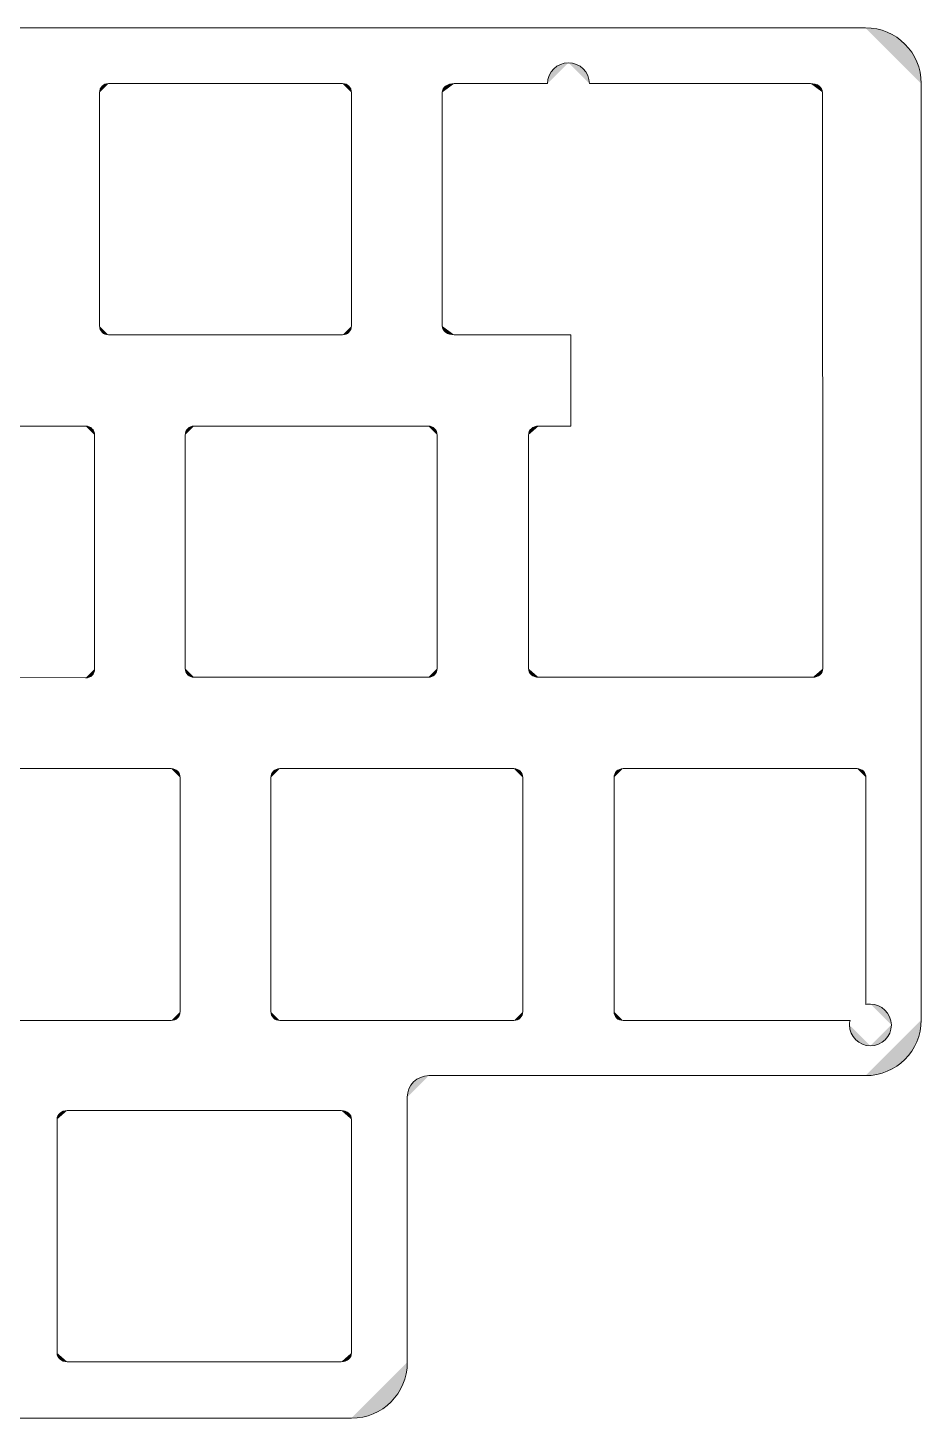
# Model space of a CAD drawing. Header units: millimetres. Extents: x 0 to 211, y 0 to 77.
# Drawn here: x 161.1 to 210.7, y 0.1 to 77.4 of the extents above; entities that cross this region are included whole.
import ezdxf

# ---------------------------------------------------------------- set-up
doc = ezdxf.new("R2010")
doc.units = ezdxf.units.MM
doc.header["$MEASUREMENT"] = 0
doc.layers.add('Layer 1', color=7, linetype='Continuous', lineweight=0)

# ---------------------------------------------------------------- blocks, each defined once
blk = doc.blocks.new('Block_1')
at = {"layer": 'Layer 1', "true_color": 0x2f2d31, "transparency": 33554687}
h = blk.add_hatch(color=250, dxfattribs=at)
h.dxf.hatch_style = 2
edge = h.paths.add_edge_path()
edge.add_spline(control_points=[(3.203, 77.395), (3.203, 77.395), (207.631, 77.395), (207.631, 77.395)], knot_values=[0, 0, 0, 0, 1, 1, 1, 1], degree=3, periodic=0)
edge.add_line((207.631, 77.395), (3.203, 77.395))
h = blk.add_hatch(color=250, dxfattribs=at)
h.dxf.hatch_style = 2
edge = h.paths.add_edge_path()
edge.add_spline(control_points=[(207.631, 77.395), (209.359, 77.395), (210.734, 76.02), (210.734, 74.292)], knot_values=[0, 0, 0, 0, 1, 1, 1, 1], degree=3, periodic=0)
edge.add_line((210.734, 74.292), (207.631, 77.395))
h = blk.add_hatch(color=250, dxfattribs=at)
h.dxf.hatch_style = 2
edge = h.paths.add_edge_path()
edge.add_spline(control_points=[(191.127, 75.456), (190.492, 75.456), (189.964, 74.927), (189.964, 74.292)], knot_values=[0, 0, 0, 0, 1, 1, 1, 1], degree=3, periodic=0)
edge.add_line((189.964, 74.292), (191.127, 75.456))
h = blk.add_hatch(color=250, dxfattribs=at)
h.dxf.hatch_style = 2
edge = h.paths.add_edge_path()
edge.add_spline(control_points=[(192.291, 74.292), (192.291, 74.927), (191.762, 75.456), (191.127, 75.456)], knot_values=[0, 0, 0, 0, 1, 1, 1, 1], degree=3, periodic=0)
edge.add_line((191.127, 75.456), (192.291, 74.292))
h = blk.add_hatch(color=250, dxfattribs=at)
h.dxf.hatch_style = 2
edge = h.paths.add_edge_path()
edge.add_spline(control_points=[(165.067, 73.798), (165.067, 74.08), (165.279, 74.292), (165.561, 74.292)], knot_values=[0, 0, 0, 0, 1, 1, 1, 1], degree=3, periodic=0)
edge.add_line((165.561, 74.292), (165.067, 73.798))
h = blk.add_hatch(color=250, dxfattribs=at)
h.dxf.hatch_style = 2
edge = h.paths.add_edge_path()
edge.add_spline(control_points=[(165.561, 74.292), (165.561, 74.292), (178.573, 74.292), (178.573, 74.292)], knot_values=[0, 0, 0, 0, 1, 1, 1, 1], degree=3, periodic=0)
edge.add_line((178.573, 74.292), (165.561, 74.292))
h = blk.add_hatch(color=250, dxfattribs=at)
h.dxf.hatch_style = 2
edge = h.paths.add_edge_path()
edge.add_spline(control_points=[(178.573, 74.292), (178.855, 74.292), (179.067, 74.08), (179.067, 73.798)], knot_values=[0, 0, 0, 0, 1, 1, 1, 1], degree=3, periodic=0)
edge.add_line((179.067, 73.798), (178.573, 74.292))
h = blk.add_hatch(color=250, dxfattribs=at)
h.dxf.hatch_style = 2
edge = h.paths.add_edge_path()
edge.add_spline(control_points=[(184.78, 74.292), (184.392, 74.292), (184.11, 74.08), (184.11, 73.798)], knot_values=[0, 0, 0, 0, 1, 1, 1, 1], degree=3, periodic=0)
edge.add_line((184.11, 73.798), (184.78, 74.292))
h = blk.add_hatch(color=250, dxfattribs=at)
h.dxf.hatch_style = 2
edge = h.paths.add_edge_path()
edge.add_spline(control_points=[(189.964, 74.292), (189.964, 74.292), (184.78, 74.292), (184.78, 74.292)], knot_values=[0, 0, 0, 0, 1, 1, 1, 1], degree=3, periodic=0)
edge.add_line((184.78, 74.292), (189.964, 74.292))
h = blk.add_hatch(color=250, dxfattribs=at)
h.dxf.hatch_style = 2
edge = h.paths.add_edge_path()
edge.add_spline(control_points=[(204.58, 74.299), (204.58, 74.299), (192.291, 74.292), (192.291, 74.292)], knot_values=[0, 0, 0, 0, 1, 1, 1, 1], degree=3, periodic=0)
edge.add_line((192.291, 74.292), (204.58, 74.299))
h = blk.add_hatch(color=250, dxfattribs=at)
h.dxf.hatch_style = 2
edge = h.paths.add_edge_path()
edge.add_spline(control_points=[(205.25, 73.805), (205.25, 74.087), (204.968, 74.299), (204.58, 74.299)], knot_values=[0, 0, 0, 0, 1, 1, 1, 1], degree=3, periodic=0)
edge.add_line((204.58, 74.299), (205.25, 73.805))
h = blk.add_hatch(color=250, dxfattribs=at)
h.dxf.hatch_style = 2
edge = h.paths.add_edge_path()
edge.add_spline(control_points=[(210.734, 74.292), (210.734, 74.292), (210.734, 22.242), (210.734, 22.242)], knot_values=[0, 0, 0, 0, 1, 1, 1, 1], degree=3, periodic=0)
edge.add_line((210.734, 22.242), (210.734, 74.292))
h = blk.add_hatch(color=250, dxfattribs=at)
h.dxf.hatch_style = 2
edge = h.paths.add_edge_path()
edge.add_spline(control_points=[(165.067, 60.821), (165.067, 60.821), (165.067, 73.798), (165.067, 73.798)], knot_values=[0, 0, 0, 0, 1, 1, 1, 1], degree=3, periodic=0)
edge.add_line((165.067, 73.798), (165.067, 60.821))
h = blk.add_hatch(color=250, dxfattribs=at)
h.dxf.hatch_style = 2
edge = h.paths.add_edge_path()
edge.add_spline(control_points=[(179.067, 73.798), (179.067, 73.798), (179.067, 60.821), (179.067, 60.821)], knot_values=[0, 0, 0, 0, 1, 1, 1, 1], degree=3, periodic=0)
edge.add_line((179.067, 60.821), (179.067, 73.798))
h = blk.add_hatch(color=250, dxfattribs=at)
h.dxf.hatch_style = 2
edge = h.paths.add_edge_path()
edge.add_spline(control_points=[(184.11, 73.798), (184.11, 73.798), (184.11, 60.821), (184.11, 60.821)], knot_values=[0, 0, 0, 0, 1, 1, 1, 1], degree=3, periodic=0)
edge.add_line((184.11, 60.821), (184.11, 73.798))
h = blk.add_hatch(color=250, dxfattribs=at)
h.dxf.hatch_style = 2
edge = h.paths.add_edge_path()
edge.add_spline(control_points=[(205.25, 64.742), (205.25, 64.742), (205.25, 73.805), (205.25, 73.805)], knot_values=[0, 0, 0, 0, 1, 1, 1, 1], degree=3, periodic=0)
edge.add_line((205.25, 73.805), (205.25, 64.742))
h = blk.add_hatch(color=250, dxfattribs=at)
h.dxf.hatch_style = 2
edge = h.paths.add_edge_path()
edge.add_spline(control_points=[(205.268, 51.264), (205.268, 51.264), (205.25, 64.742), (205.25, 64.742)], knot_values=[0, 0, 0, 0, 1, 1, 1, 1], degree=3, periodic=0)
edge.add_line((205.25, 64.742), (205.268, 51.264))
h = blk.add_hatch(color=250, dxfattribs=at)
h.dxf.hatch_style = 2
edge = h.paths.add_edge_path()
edge.add_spline(control_points=[(165.561, 60.327), (165.279, 60.327), (165.067, 60.539), (165.067, 60.821)], knot_values=[0, 0, 0, 0, 1, 1, 1, 1], degree=3, periodic=0)
edge.add_line((165.067, 60.821), (165.561, 60.327))
h = blk.add_hatch(color=250, dxfattribs=at)
h.dxf.hatch_style = 2
edge = h.paths.add_edge_path()
edge.add_spline(control_points=[(178.573, 60.327), (178.573, 60.327), (165.561, 60.327), (165.561, 60.327)], knot_values=[0, 0, 0, 0, 1, 1, 1, 1], degree=3, periodic=0)
edge.add_line((165.561, 60.327), (178.573, 60.327))
h = blk.add_hatch(color=250, dxfattribs=at)
h.dxf.hatch_style = 2
edge = h.paths.add_edge_path()
edge.add_spline(control_points=[(179.067, 60.821), (179.067, 60.539), (178.855, 60.327), (178.573, 60.327)], knot_values=[0, 0, 0, 0, 1, 1, 1, 1], degree=3, periodic=0)
edge.add_line((178.573, 60.327), (179.067, 60.821))
h = blk.add_hatch(color=250, dxfattribs=at)
h.dxf.hatch_style = 2
edge = h.paths.add_edge_path()
edge.add_spline(control_points=[(184.11, 60.821), (184.11, 60.539), (184.392, 60.327), (184.78, 60.327)], knot_values=[0, 0, 0, 0, 1, 1, 1, 1], degree=3, periodic=0)
edge.add_line((184.78, 60.327), (184.11, 60.821))
h = blk.add_hatch(color=250, dxfattribs=at)
h.dxf.hatch_style = 2
edge = h.paths.add_edge_path()
edge.add_spline(control_points=[(184.78, 60.327), (184.78, 60.327), (191.268, 60.327), (191.268, 60.327)], knot_values=[0, 0, 0, 0, 1, 1, 1, 1], degree=3, periodic=0)
edge.add_line((191.268, 60.327), (184.78, 60.327))
h = blk.add_hatch(color=250, dxfattribs=at)
h.dxf.hatch_style = 2
edge = h.paths.add_edge_path()
edge.add_spline(control_points=[(191.268, 60.327), (191.268, 60.327), (191.268, 55.249), (191.268, 55.249)], knot_values=[0, 0, 0, 0, 1, 1, 1, 1], degree=3, periodic=0)
edge.add_line((191.268, 55.249), (191.268, 60.327))
h = blk.add_hatch(color=250, dxfattribs=at)
h.dxf.hatch_style = 2
edge = h.paths.add_edge_path()
edge.add_spline(control_points=[(151.279, 55.249), (151.279, 55.249), (164.291, 55.249), (164.291, 55.249)], knot_values=[0, 0, 0, 0, 1, 1, 1, 1], degree=3, periodic=0)
edge.add_line((164.291, 55.249), (151.279, 55.249))
h = blk.add_hatch(color=250, dxfattribs=at)
h.dxf.hatch_style = 2
edge = h.paths.add_edge_path()
edge.add_spline(control_points=[(164.291, 55.249), (164.573, 55.249), (164.785, 55.038), (164.785, 54.756)], knot_values=[0, 0, 0, 0, 1, 1, 1, 1], degree=3, periodic=0)
edge.add_line((164.785, 54.756), (164.291, 55.249))
h = blk.add_hatch(color=250, dxfattribs=at)
h.dxf.hatch_style = 2
edge = h.paths.add_edge_path()
edge.add_spline(control_points=[(169.828, 54.756), (169.828, 55.038), (170.039, 55.249), (170.321, 55.249)], knot_values=[0, 0, 0, 0, 1, 1, 1, 1], degree=3, periodic=0)
edge.add_line((170.321, 55.249), (169.828, 54.756))
h = blk.add_hatch(color=250, dxfattribs=at)
h.dxf.hatch_style = 2
edge = h.paths.add_edge_path()
edge.add_spline(control_points=[(170.321, 55.249), (170.321, 55.249), (183.334, 55.249), (183.334, 55.249)], knot_values=[0, 0, 0, 0, 1, 1, 1, 1], degree=3, periodic=0)
edge.add_line((183.334, 55.249), (170.321, 55.249))
h = blk.add_hatch(color=250, dxfattribs=at)
h.dxf.hatch_style = 2
edge = h.paths.add_edge_path()
edge.add_spline(control_points=[(183.334, 55.249), (183.616, 55.249), (183.828, 55.038), (183.828, 54.756)], knot_values=[0, 0, 0, 0, 1, 1, 1, 1], degree=3, periodic=0)
edge.add_line((183.828, 54.756), (183.334, 55.249))
h = blk.add_hatch(color=250, dxfattribs=at)
h.dxf.hatch_style = 2
edge = h.paths.add_edge_path()
edge.add_spline(control_points=[(189.47, 55.249), (189.153, 55.249), (188.906, 55.038), (188.906, 54.756)], knot_values=[0, 0, 0, 0, 1, 1, 1, 1], degree=3, periodic=0)
edge.add_line((188.906, 54.756), (189.47, 55.249))
h = blk.add_hatch(color=250, dxfattribs=at)
h.dxf.hatch_style = 2
edge = h.paths.add_edge_path()
edge.add_spline(control_points=[(191.268, 55.249), (191.268, 55.249), (189.47, 55.249), (189.47, 55.249)], knot_values=[0, 0, 0, 0, 1, 1, 1, 1], degree=3, periodic=0)
edge.add_line((189.47, 55.249), (191.268, 55.249))
h = blk.add_hatch(color=250, dxfattribs=at)
h.dxf.hatch_style = 2
edge = h.paths.add_edge_path()
edge.add_spline(control_points=[(164.785, 54.756), (164.785, 54.756), (164.785, 41.743), (164.785, 41.743)], knot_values=[0, 0, 0, 0, 1, 1, 1, 1], degree=3, periodic=0)
edge.add_line((164.785, 41.743), (164.785, 54.756))
h = blk.add_hatch(color=250, dxfattribs=at)
h.dxf.hatch_style = 2
edge = h.paths.add_edge_path()
edge.add_spline(control_points=[(169.828, 41.778), (169.828, 41.778), (169.828, 54.756), (169.828, 54.756)], knot_values=[0, 0, 0, 0, 1, 1, 1, 1], degree=3, periodic=0)
edge.add_line((169.828, 54.756), (169.828, 41.778))
h = blk.add_hatch(color=250, dxfattribs=at)
h.dxf.hatch_style = 2
edge = h.paths.add_edge_path()
edge.add_spline(control_points=[(183.828, 54.756), (183.828, 54.756), (183.828, 41.778), (183.828, 41.778)], knot_values=[0, 0, 0, 0, 1, 1, 1, 1], degree=3, periodic=0)
edge.add_line((183.828, 41.778), (183.828, 54.756))
h = blk.add_hatch(color=250, dxfattribs=at)
h.dxf.hatch_style = 2
edge = h.paths.add_edge_path()
edge.add_spline(control_points=[(188.906, 54.756), (188.906, 54.756), (188.906, 41.778), (188.906, 41.778)], knot_values=[0, 0, 0, 0, 1, 1, 1, 1], degree=3, periodic=0)
edge.add_line((188.906, 41.778), (188.906, 54.756))
h = blk.add_hatch(color=250, dxfattribs=at)
h.dxf.hatch_style = 2
edge = h.paths.add_edge_path()
edge.add_spline(control_points=[(205.268, 41.778), (205.268, 41.778), (205.268, 51.264), (205.268, 51.264)], knot_values=[0, 0, 0, 0, 1, 1, 1, 1], degree=3, periodic=0)
edge.add_line((205.268, 51.264), (205.268, 41.778))
h = blk.add_hatch(color=250, dxfattribs=at)
h.dxf.hatch_style = 2
edge = h.paths.add_edge_path()
edge.add_spline(control_points=[(164.785, 41.743), (164.785, 41.461), (164.573, 41.249), (164.291, 41.249)], knot_values=[0, 0, 0, 0, 1, 1, 1, 1], degree=3, periodic=0)
edge.add_line((164.291, 41.249), (164.785, 41.743))
h = blk.add_hatch(color=250, dxfattribs=at)
h.dxf.hatch_style = 2
edge = h.paths.add_edge_path()
edge.add_spline(control_points=[(170.321, 41.285), (170.039, 41.285), (169.828, 41.496), (169.828, 41.778)], knot_values=[0, 0, 0, 0, 1, 1, 1, 1], degree=3, periodic=0)
edge.add_line((169.828, 41.778), (170.321, 41.285))
h = blk.add_hatch(color=250, dxfattribs=at)
h.dxf.hatch_style = 2
edge = h.paths.add_edge_path()
edge.add_spline(control_points=[(183.828, 41.778), (183.828, 41.496), (183.616, 41.285), (183.334, 41.285)], knot_values=[0, 0, 0, 0, 1, 1, 1, 1], degree=3, periodic=0)
edge.add_line((183.334, 41.285), (183.828, 41.778))
h = blk.add_hatch(color=250, dxfattribs=at)
h.dxf.hatch_style = 2
edge = h.paths.add_edge_path()
edge.add_spline(control_points=[(188.906, 41.778), (188.906, 41.496), (189.153, 41.285), (189.47, 41.285)], knot_values=[0, 0, 0, 0, 1, 1, 1, 1], degree=3, periodic=0)
edge.add_line((189.47, 41.285), (188.906, 41.778))
h = blk.add_hatch(color=250, dxfattribs=at)
h.dxf.hatch_style = 2
edge = h.paths.add_edge_path()
edge.add_spline(control_points=[(204.704, 41.285), (205.022, 41.285), (205.268, 41.496), (205.268, 41.778)], knot_values=[0, 0, 0, 0, 1, 1, 1, 1], degree=3, periodic=0)
edge.add_line((205.268, 41.778), (204.704, 41.285))
h = blk.add_hatch(color=250, dxfattribs=at)
h.dxf.hatch_style = 2
edge = h.paths.add_edge_path()
edge.add_spline(control_points=[(164.291, 41.249), (164.291, 41.249), (151.279, 41.285), (151.279, 41.285)], knot_values=[0, 0, 0, 0, 1, 1, 1, 1], degree=3, periodic=0)
edge.add_line((151.279, 41.285), (164.291, 41.249))
h = blk.add_hatch(color=250, dxfattribs=at)
h.dxf.hatch_style = 2
edge = h.paths.add_edge_path()
edge.add_spline(control_points=[(183.334, 41.285), (183.334, 41.285), (170.321, 41.285), (170.321, 41.285)], knot_values=[0, 0, 0, 0, 1, 1, 1, 1], degree=3, periodic=0)
edge.add_line((170.321, 41.285), (183.334, 41.285))
h = blk.add_hatch(color=250, dxfattribs=at)
h.dxf.hatch_style = 2
edge = h.paths.add_edge_path()
edge.add_spline(control_points=[(189.47, 41.285), (189.47, 41.285), (204.704, 41.285), (204.704, 41.285)], knot_values=[0, 0, 0, 0, 1, 1, 1, 1], degree=3, periodic=0)
edge.add_line((204.704, 41.285), (189.47, 41.285))
h = blk.add_hatch(color=250, dxfattribs=at)
h.dxf.hatch_style = 2
edge = h.paths.add_edge_path()
edge.add_spline(control_points=[(169.052, 36.207), (169.052, 36.207), (156.039, 36.207), (156.039, 36.207)], knot_values=[0, 0, 0, 0, 1, 1, 1, 1], degree=3, periodic=0)
edge.add_line((156.039, 36.207), (169.052, 36.207))
h = blk.add_hatch(color=250, dxfattribs=at)
h.dxf.hatch_style = 2
edge = h.paths.add_edge_path()
edge.add_spline(control_points=[(169.546, 35.713), (169.546, 35.995), (169.334, 36.207), (169.052, 36.207)], knot_values=[0, 0, 0, 0, 1, 1, 1, 1], degree=3, periodic=0)
edge.add_line((169.052, 36.207), (169.546, 35.713))
h = blk.add_hatch(color=250, dxfattribs=at)
h.dxf.hatch_style = 2
edge = h.paths.add_edge_path()
edge.add_spline(control_points=[(169.546, 22.7), (169.546, 22.7), (169.546, 35.713), (169.546, 35.713)], knot_values=[0, 0, 0, 0, 1, 1, 1, 1], degree=3, periodic=0)
edge.add_line((169.546, 35.713), (169.546, 22.7))
h = blk.add_hatch(color=250, dxfattribs=at)
h.dxf.hatch_style = 2
edge = h.paths.add_edge_path()
edge.add_spline(control_points=[(175.082, 36.207), (174.8, 36.207), (174.588, 35.995), (174.588, 35.713)], knot_values=[0, 0, 0, 0, 1, 1, 1, 1], degree=3, periodic=0)
edge.add_line((174.588, 35.713), (175.082, 36.207))
h = blk.add_hatch(color=250, dxfattribs=at)
h.dxf.hatch_style = 2
edge = h.paths.add_edge_path()
edge.add_spline(control_points=[(174.588, 35.713), (174.588, 35.713), (174.588, 22.7), (174.588, 22.7)], knot_values=[0, 0, 0, 0, 1, 1, 1, 1], degree=3, periodic=0)
edge.add_line((174.588, 22.7), (174.588, 35.713))
h = blk.add_hatch(color=250, dxfattribs=at)
h.dxf.hatch_style = 2
edge = h.paths.add_edge_path()
edge.add_spline(control_points=[(188.095, 36.207), (188.095, 36.207), (175.082, 36.207), (175.082, 36.207)], knot_values=[0, 0, 0, 0, 1, 1, 1, 1], degree=3, periodic=0)
edge.add_line((175.082, 36.207), (188.095, 36.207))
h = blk.add_hatch(color=250, dxfattribs=at)
h.dxf.hatch_style = 2
edge = h.paths.add_edge_path()
edge.add_spline(control_points=[(188.588, 35.713), (188.588, 35.995), (188.377, 36.207), (188.095, 36.207)], knot_values=[0, 0, 0, 0, 1, 1, 1, 1], degree=3, periodic=0)
edge.add_line((188.095, 36.207), (188.588, 35.713))
h = blk.add_hatch(color=250, dxfattribs=at)
h.dxf.hatch_style = 2
edge = h.paths.add_edge_path()
edge.add_spline(control_points=[(188.588, 22.7), (188.588, 22.7), (188.588, 35.713), (188.588, 35.713)], knot_values=[0, 0, 0, 0, 1, 1, 1, 1], degree=3, periodic=0)
edge.add_line((188.588, 35.713), (188.588, 22.7))
h = blk.add_hatch(color=250, dxfattribs=at)
h.dxf.hatch_style = 2
edge = h.paths.add_edge_path()
edge.add_spline(control_points=[(194.16, 36.207), (193.878, 36.207), (193.666, 35.995), (193.666, 35.713)], knot_values=[0, 0, 0, 0, 1, 1, 1, 1], degree=3, periodic=0)
edge.add_line((193.666, 35.713), (194.16, 36.207))
h = blk.add_hatch(color=250, dxfattribs=at)
h.dxf.hatch_style = 2
edge = h.paths.add_edge_path()
edge.add_spline(control_points=[(193.666, 35.713), (193.666, 35.713), (193.666, 22.7), (193.666, 22.7)], knot_values=[0, 0, 0, 0, 1, 1, 1, 1], degree=3, periodic=0)
edge.add_line((193.666, 22.7), (193.666, 35.713))
h = blk.add_hatch(color=250, dxfattribs=at)
h.dxf.hatch_style = 2
edge = h.paths.add_edge_path()
edge.add_spline(control_points=[(207.173, 36.207), (207.173, 36.207), (194.16, 36.207), (194.16, 36.207)], knot_values=[0, 0, 0, 0, 1, 1, 1, 1], degree=3, periodic=0)
edge.add_line((194.16, 36.207), (207.173, 36.207))
h = blk.add_hatch(color=250, dxfattribs=at)
h.dxf.hatch_style = 2
edge = h.paths.add_edge_path()
edge.add_spline(control_points=[(207.666, 35.713), (207.666, 35.995), (207.455, 36.207), (207.173, 36.207)], knot_values=[0, 0, 0, 0, 1, 1, 1, 1], degree=3, periodic=0)
edge.add_line((207.173, 36.207), (207.666, 35.713))
h = blk.add_hatch(color=250, dxfattribs=at)
h.dxf.hatch_style = 2
edge = h.paths.add_edge_path()
edge.add_spline(control_points=[(207.666, 23.088), (207.666, 23.758), (207.666, 35.713), (207.666, 35.713)], knot_values=[0, 0, 0, 0, 1, 1, 1, 1], degree=3, periodic=0)
edge.add_line((207.666, 35.713), (207.666, 23.088))
h = blk.add_hatch(color=250, dxfattribs=at)
h.dxf.hatch_style = 2
edge = h.paths.add_edge_path()
edge.add_spline(control_points=[(169.052, 22.207), (169.334, 22.207), (169.546, 22.418), (169.546, 22.7)], knot_values=[0, 0, 0, 0, 1, 1, 1, 1], degree=3, periodic=0)
edge.add_line((169.546, 22.7), (169.052, 22.207))
h = blk.add_hatch(color=250, dxfattribs=at)
h.dxf.hatch_style = 2
edge = h.paths.add_edge_path()
edge.add_spline(control_points=[(174.588, 22.7), (174.588, 22.418), (174.8, 22.207), (175.082, 22.207)], knot_values=[0, 0, 0, 0, 1, 1, 1, 1], degree=3, periodic=0)
edge.add_line((175.082, 22.207), (174.588, 22.7))
h = blk.add_hatch(color=250, dxfattribs=at)
h.dxf.hatch_style = 2
edge = h.paths.add_edge_path()
edge.add_spline(control_points=[(188.095, 22.207), (188.377, 22.207), (188.588, 22.418), (188.588, 22.7)], knot_values=[0, 0, 0, 0, 1, 1, 1, 1], degree=3, periodic=0)
edge.add_line((188.588, 22.7), (188.095, 22.207))
h = blk.add_hatch(color=250, dxfattribs=at)
h.dxf.hatch_style = 2
edge = h.paths.add_edge_path()
edge.add_spline(control_points=[(193.666, 22.7), (193.666, 22.418), (193.878, 22.207), (194.16, 22.207)], knot_values=[0, 0, 0, 0, 1, 1, 1, 1], degree=3, periodic=0)
edge.add_line((194.16, 22.207), (193.666, 22.7))
h = blk.add_hatch(color=250, dxfattribs=at)
h.dxf.hatch_style = 2
edge = h.paths.add_edge_path()
edge.add_spline(control_points=[(207.913, 23.123), (207.807, 23.123), (207.737, 23.123), (207.666, 23.088)], knot_values=[0, 0, 0, 0, 1, 1, 1, 1], degree=3, periodic=0)
edge.add_line((207.666, 23.088), (207.913, 23.123))
h = blk.add_hatch(color=250, dxfattribs=at)
h.dxf.hatch_style = 2
edge = h.paths.add_edge_path()
edge.add_spline(control_points=[(209.077, 21.96), (209.042, 22.594), (208.548, 23.123), (207.913, 23.123)], knot_values=[0, 0, 0, 0, 1, 1, 1, 1], degree=3, periodic=0)
edge.add_line((207.913, 23.123), (209.077, 21.96))
h = blk.add_hatch(color=250, dxfattribs=at)
h.dxf.hatch_style = 2
edge = h.paths.add_edge_path()
edge.add_spline(control_points=[(156.039, 22.207), (156.039, 22.207), (169.052, 22.207), (169.052, 22.207)], knot_values=[0, 0, 0, 0, 1, 1, 1, 1], degree=3, periodic=0)
edge.add_line((169.052, 22.207), (156.039, 22.207))
h = blk.add_hatch(color=250, dxfattribs=at)
h.dxf.hatch_style = 2
edge = h.paths.add_edge_path()
edge.add_spline(control_points=[(175.082, 22.207), (175.082, 22.207), (188.095, 22.207), (188.095, 22.207)], knot_values=[0, 0, 0, 0, 1, 1, 1, 1], degree=3, periodic=0)
edge.add_line((188.095, 22.207), (175.082, 22.207))
h = blk.add_hatch(color=250, dxfattribs=at)
h.dxf.hatch_style = 2
edge = h.paths.add_edge_path()
edge.add_spline(control_points=[(194.16, 22.207), (194.16, 22.207), (206.785, 22.207), (206.785, 22.207)], knot_values=[0, 0, 0, 0, 1, 1, 1, 1], degree=3, periodic=0)
edge.add_line((206.785, 22.207), (194.16, 22.207))
h = blk.add_hatch(color=250, dxfattribs=at)
h.dxf.hatch_style = 2
edge = h.paths.add_edge_path()
edge.add_spline(control_points=[(206.785, 22.207), (206.749, 22.136), (206.749, 22.03), (206.749, 21.96)], knot_values=[0, 0, 0, 0, 1, 1, 1, 1], degree=3, periodic=0)
edge.add_line((206.749, 21.96), (206.785, 22.207))
h = blk.add_hatch(color=250, dxfattribs=at)
h.dxf.hatch_style = 2
edge = h.paths.add_edge_path()
edge.add_spline(control_points=[(206.749, 21.96), (206.749, 21.325), (207.278, 20.796), (207.913, 20.796)], knot_values=[0, 0, 0, 0, 1, 1, 1, 1], degree=3, periodic=0)
edge.add_line((207.913, 20.796), (206.749, 21.96))
h = blk.add_hatch(color=250, dxfattribs=at)
h.dxf.hatch_style = 2
edge = h.paths.add_edge_path()
edge.add_spline(control_points=[(210.734, 22.242), (210.734, 20.514), (209.359, 19.139), (207.631, 19.139)], knot_values=[0, 0, 0, 0, 1, 1, 1, 1], degree=3, periodic=0)
edge.add_line((207.631, 19.139), (210.734, 22.242))
h = blk.add_hatch(color=250, dxfattribs=at)
h.dxf.hatch_style = 2
edge = h.paths.add_edge_path()
edge.add_spline(control_points=[(207.913, 20.796), (208.548, 20.796), (209.077, 21.325), (209.077, 21.96)], knot_values=[0, 0, 0, 0, 1, 1, 1, 1], degree=3, periodic=0)
edge.add_line((209.077, 21.96), (207.913, 20.796))
h = blk.add_hatch(color=250, dxfattribs=at)
h.dxf.hatch_style = 2
edge = h.paths.add_edge_path()
edge.add_spline(control_points=[(183.369, 19.139), (182.699, 19.139), (182.17, 18.61), (182.17, 17.94)], knot_values=[0, 0, 0, 0, 1, 1, 1, 1], degree=3, periodic=0)
edge.add_line((182.17, 17.94), (183.369, 19.139))
h = blk.add_hatch(color=250, dxfattribs=at)
h.dxf.hatch_style = 2
edge = h.paths.add_edge_path()
edge.add_spline(control_points=[(207.631, 19.139), (207.631, 19.139), (183.369, 19.139), (183.369, 19.139)], knot_values=[0, 0, 0, 0, 1, 1, 1, 1], degree=3, periodic=0)
edge.add_line((183.369, 19.139), (207.631, 19.139))
h = blk.add_hatch(color=250, dxfattribs=at)
h.dxf.hatch_style = 2
edge = h.paths.add_edge_path()
edge.add_spline(control_points=[(182.17, 17.94), (182.17, 17.94), (182.17, 3.199), (182.17, 3.199)], knot_values=[0, 0, 0, 0, 1, 1, 1, 1], degree=3, periodic=0)
edge.add_line((182.17, 3.199), (182.17, 17.94))
h = blk.add_hatch(color=250, dxfattribs=at)
h.dxf.hatch_style = 2
edge = h.paths.add_edge_path()
edge.add_spline(control_points=[(162.704, 16.705), (162.704, 16.987), (162.951, 17.199), (163.268, 17.199)], knot_values=[0, 0, 0, 0, 1, 1, 1, 1], degree=3, periodic=0)
edge.add_line((163.268, 17.199), (162.704, 16.705))
h = blk.add_hatch(color=250, dxfattribs=at)
h.dxf.hatch_style = 2
edge = h.paths.add_edge_path()
edge.add_spline(control_points=[(163.268, 17.199), (163.268, 17.199), (178.503, 17.199), (178.503, 17.199)], knot_values=[0, 0, 0, 0, 1, 1, 1, 1], degree=3, periodic=0)
edge.add_line((178.503, 17.199), (163.268, 17.199))
h = blk.add_hatch(color=250, dxfattribs=at)
h.dxf.hatch_style = 2
edge = h.paths.add_edge_path()
edge.add_spline(control_points=[(178.503, 17.199), (178.82, 17.199), (179.067, 16.987), (179.067, 16.705)], knot_values=[0, 0, 0, 0, 1, 1, 1, 1], degree=3, periodic=0)
edge.add_line((179.067, 16.705), (178.503, 17.199))
h = blk.add_hatch(color=250, dxfattribs=at)
h.dxf.hatch_style = 2
edge = h.paths.add_edge_path()
edge.add_spline(control_points=[(162.704, 3.728), (162.704, 3.728), (162.704, 16.705), (162.704, 16.705)], knot_values=[0, 0, 0, 0, 1, 1, 1, 1], degree=3, periodic=0)
edge.add_line((162.704, 16.705), (162.704, 3.728))
h = blk.add_hatch(color=250, dxfattribs=at)
h.dxf.hatch_style = 2
edge = h.paths.add_edge_path()
edge.add_spline(control_points=[(179.067, 16.705), (179.067, 16.705), (179.067, 3.728), (179.067, 3.728)], knot_values=[0, 0, 0, 0, 1, 1, 1, 1], degree=3, periodic=0)
edge.add_line((179.067, 3.728), (179.067, 16.705))
h = blk.add_hatch(color=250, dxfattribs=at)
h.dxf.hatch_style = 2
edge = h.paths.add_edge_path()
edge.add_spline(control_points=[(163.268, 3.234), (162.951, 3.234), (162.704, 3.446), (162.704, 3.728)], knot_values=[0, 0, 0, 0, 1, 1, 1, 1], degree=3, periodic=0)
edge.add_line((162.704, 3.728), (163.268, 3.234))
h = blk.add_hatch(color=250, dxfattribs=at)
h.dxf.hatch_style = 2
edge = h.paths.add_edge_path()
edge.add_spline(control_points=[(178.503, 3.234), (178.503, 3.234), (163.268, 3.234), (163.268, 3.234)], knot_values=[0, 0, 0, 0, 1, 1, 1, 1], degree=3, periodic=0)
edge.add_line((163.268, 3.234), (178.503, 3.234))
h = blk.add_hatch(color=250, dxfattribs=at)
h.dxf.hatch_style = 2
edge = h.paths.add_edge_path()
edge.add_spline(control_points=[(179.067, 3.728), (179.067, 3.446), (178.82, 3.234), (178.503, 3.234)], knot_values=[0, 0, 0, 0, 1, 1, 1, 1], degree=3, periodic=0)
edge.add_line((178.503, 3.234), (179.067, 3.728))
h = blk.add_hatch(color=250, dxfattribs=at)
h.dxf.hatch_style = 2
edge = h.paths.add_edge_path()
edge.add_spline(control_points=[(182.17, 3.199), (182.17, 1.471), (180.795, 0.096), (179.067, 0.096)], knot_values=[0, 0, 0, 0, 1, 1, 1, 1], degree=3, periodic=0)
edge.add_line((179.067, 0.096), (182.17, 3.199))
h = blk.add_hatch(color=250, dxfattribs=at)
h.dxf.hatch_style = 2
edge = h.paths.add_edge_path()
edge.add_spline(control_points=[(179.067, 0.096), (179.067, 0.096), (31.767, 0.096), (31.767, 0.096)], knot_values=[0, 0, 0, 0, 1, 1, 1, 1], degree=3, periodic=0)
edge.add_line((31.767, 0.096), (179.067, 0.096))
at = {"layer": 'Layer 1', "color": 250, "lineweight": 20, "true_color": 0x2f2d31}
for points in [[(3.203, 77.395), (3.203, 77.395), (207.631, 77.395), (207.631, 77.395)], [(207.631, 77.395), (209.359, 77.395), (210.734, 76.02), (210.734, 74.292)], [(191.127, 75.456), (190.492, 75.456), (189.964, 74.927), (189.964, 74.292)], [(192.291, 74.292), (192.291, 74.927), (191.762, 75.456), (191.127, 75.456)], [(165.067, 73.798), (165.067, 74.08), (165.279, 74.292), (165.561, 74.292)], [(165.561, 74.292), (165.561, 74.292), (178.573, 74.292), (178.573, 74.292)], [(178.573, 74.292), (178.855, 74.292), (179.067, 74.08), (179.067, 73.798)], [(184.78, 74.292), (184.392, 74.292), (184.11, 74.08), (184.11, 73.798)], [(189.964, 74.292), (189.964, 74.292), (184.78, 74.292), (184.78, 74.292)], [(204.58, 74.299), (204.58, 74.299), (192.291, 74.292), (192.291, 74.292)], [(205.25, 73.805), (205.25, 74.087), (204.968, 74.299), (204.58, 74.299)], [(210.734, 74.292), (210.734, 74.292), (210.734, 22.242), (210.734, 22.242)], [(165.067, 60.821), (165.067, 60.821), (165.067, 73.798), (165.067, 73.798)], [(179.067, 73.798), (179.067, 73.798), (179.067, 60.821), (179.067, 60.821)], [(184.11, 73.798), (184.11, 73.798), (184.11, 60.821), (184.11, 60.821)], [(205.25, 64.742), (205.25, 64.742), (205.25, 73.805), (205.25, 73.805)], [(205.268, 51.264), (205.268, 51.264), (205.25, 64.742), (205.25, 64.742)], [(165.561, 60.327), (165.279, 60.327), (165.067, 60.539), (165.067, 60.821)], [(178.573, 60.327), (178.573, 60.327), (165.561, 60.327), (165.561, 60.327)], [(179.067, 60.821), (179.067, 60.539), (178.855, 60.327), (178.573, 60.327)], [(184.11, 60.821), (184.11, 60.539), (184.392, 60.327), (184.78, 60.327)], [(184.78, 60.327), (184.78, 60.327), (191.268, 60.327), (191.268, 60.327)], [(191.268, 60.327), (191.268, 60.327), (191.268, 55.249), (191.268, 55.249)], [(151.279, 55.249), (151.279, 55.249), (164.291, 55.249), (164.291, 55.249)], [(164.291, 55.249), (164.573, 55.249), (164.785, 55.038), (164.785, 54.756)], [(169.828, 54.756), (169.828, 55.038), (170.039, 55.249), (170.321, 55.249)], [(170.321, 55.249), (170.321, 55.249), (183.334, 55.249), (183.334, 55.249)], [(183.334, 55.249), (183.616, 55.249), (183.828, 55.038), (183.828, 54.756)], [(189.47, 55.249), (189.153, 55.249), (188.906, 55.038), (188.906, 54.756)], [(191.268, 55.249), (191.268, 55.249), (189.47, 55.249), (189.47, 55.249)], [(164.785, 54.756), (164.785, 54.756), (164.785, 41.743), (164.785, 41.743)], [(169.828, 41.778), (169.828, 41.778), (169.828, 54.756), (169.828, 54.756)], [(183.828, 54.756), (183.828, 54.756), (183.828, 41.778), (183.828, 41.778)], [(188.906, 54.756), (188.906, 54.756), (188.906, 41.778), (188.906, 41.778)], [(205.268, 41.778), (205.268, 41.778), (205.268, 51.264), (205.268, 51.264)], [(164.785, 41.743), (164.785, 41.461), (164.573, 41.249), (164.291, 41.249)], [(170.321, 41.285), (170.039, 41.285), (169.828, 41.496), (169.828, 41.778)], [(183.828, 41.778), (183.828, 41.496), (183.616, 41.285), (183.334, 41.285)], [(188.906, 41.778), (188.906, 41.496), (189.153, 41.285), (189.47, 41.285)], [(204.704, 41.285), (205.022, 41.285), (205.268, 41.496), (205.268, 41.778)], [(164.291, 41.249), (164.291, 41.249), (151.279, 41.285), (151.279, 41.285)], [(183.334, 41.285), (183.334, 41.285), (170.321, 41.285), (170.321, 41.285)], [(189.47, 41.285), (189.47, 41.285), (204.704, 41.285), (204.704, 41.285)], [(169.052, 36.207), (169.052, 36.207), (156.039, 36.207), (156.039, 36.207)], [(169.546, 35.713), (169.546, 35.995), (169.334, 36.207), (169.052, 36.207)], [(169.546, 22.7), (169.546, 22.7), (169.546, 35.713), (169.546, 35.713)], [(175.082, 36.207), (174.8, 36.207), (174.588, 35.995), (174.588, 35.713)], [(174.588, 35.713), (174.588, 35.713), (174.588, 22.7), (174.588, 22.7)], [(188.095, 36.207), (188.095, 36.207), (175.082, 36.207), (175.082, 36.207)], [(188.588, 35.713), (188.588, 35.995), (188.377, 36.207), (188.095, 36.207)], [(188.588, 22.7), (188.588, 22.7), (188.588, 35.713), (188.588, 35.713)], [(194.16, 36.207), (193.878, 36.207), (193.666, 35.995), (193.666, 35.713)], [(193.666, 35.713), (193.666, 35.713), (193.666, 22.7), (193.666, 22.7)], [(207.173, 36.207), (207.173, 36.207), (194.16, 36.207), (194.16, 36.207)], [(207.666, 35.713), (207.666, 35.995), (207.455, 36.207), (207.173, 36.207)], [(207.666, 23.088), (207.666, 23.758), (207.666, 35.713), (207.666, 35.713)], [(169.052, 22.207), (169.334, 22.207), (169.546, 22.418), (169.546, 22.7)], [(174.588, 22.7), (174.588, 22.418), (174.8, 22.207), (175.082, 22.207)], [(188.095, 22.207), (188.377, 22.207), (188.588, 22.418), (188.588, 22.7)], [(193.666, 22.7), (193.666, 22.418), (193.878, 22.207), (194.16, 22.207)], [(207.913, 23.123), (207.807, 23.123), (207.737, 23.123), (207.666, 23.088)], [(209.077, 21.96), (209.042, 22.594), (208.548, 23.123), (207.913, 23.123)], [(156.039, 22.207), (156.039, 22.207), (169.052, 22.207), (169.052, 22.207)], [(175.082, 22.207), (175.082, 22.207), (188.095, 22.207), (188.095, 22.207)], [(194.16, 22.207), (194.16, 22.207), (206.785, 22.207), (206.785, 22.207)], [(206.785, 22.207), (206.749, 22.136), (206.749, 22.03), (206.749, 21.96)], [(206.749, 21.96), (206.749, 21.325), (207.278, 20.796), (207.913, 20.796)], [(210.734, 22.242), (210.734, 20.514), (209.359, 19.139), (207.631, 19.139)], [(207.913, 20.796), (208.548, 20.796), (209.077, 21.325), (209.077, 21.96)], [(183.369, 19.139), (182.699, 19.139), (182.17, 18.61), (182.17, 17.94)], [(207.631, 19.139), (207.631, 19.139), (183.369, 19.139), (183.369, 19.139)], [(182.17, 17.94), (182.17, 17.94), (182.17, 3.199), (182.17, 3.199)], [(162.704, 16.705), (162.704, 16.987), (162.951, 17.199), (163.268, 17.199)], [(163.268, 17.199), (163.268, 17.199), (178.503, 17.199), (178.503, 17.199)], [(178.503, 17.199), (178.82, 17.199), (179.067, 16.987), (179.067, 16.705)], [(162.704, 3.728), (162.704, 3.728), (162.704, 16.705), (162.704, 16.705)], [(179.067, 16.705), (179.067, 16.705), (179.067, 3.728), (179.067, 3.728)], [(163.268, 3.234), (162.951, 3.234), (162.704, 3.446), (162.704, 3.728)], [(178.503, 3.234), (178.503, 3.234), (163.268, 3.234), (163.268, 3.234)], [(179.067, 3.728), (179.067, 3.446), (178.82, 3.234), (178.503, 3.234)], [(182.17, 3.199), (182.17, 1.471), (180.795, 0.096), (179.067, 0.096)], [(179.067, 0.096), (179.067, 0.096), (31.767, 0.096), (31.767, 0.096)]]:
    blk.add_open_spline(points, degree=3, dxfattribs=at)

msp = doc.modelspace()

# ---------------------------------------------------------------- block references
at = {"layer": 'Layer 1'}
msp.add_blockref('Block_1', (0, 0), dxfattribs=at)

doc.saveas('drawing.dxf')
